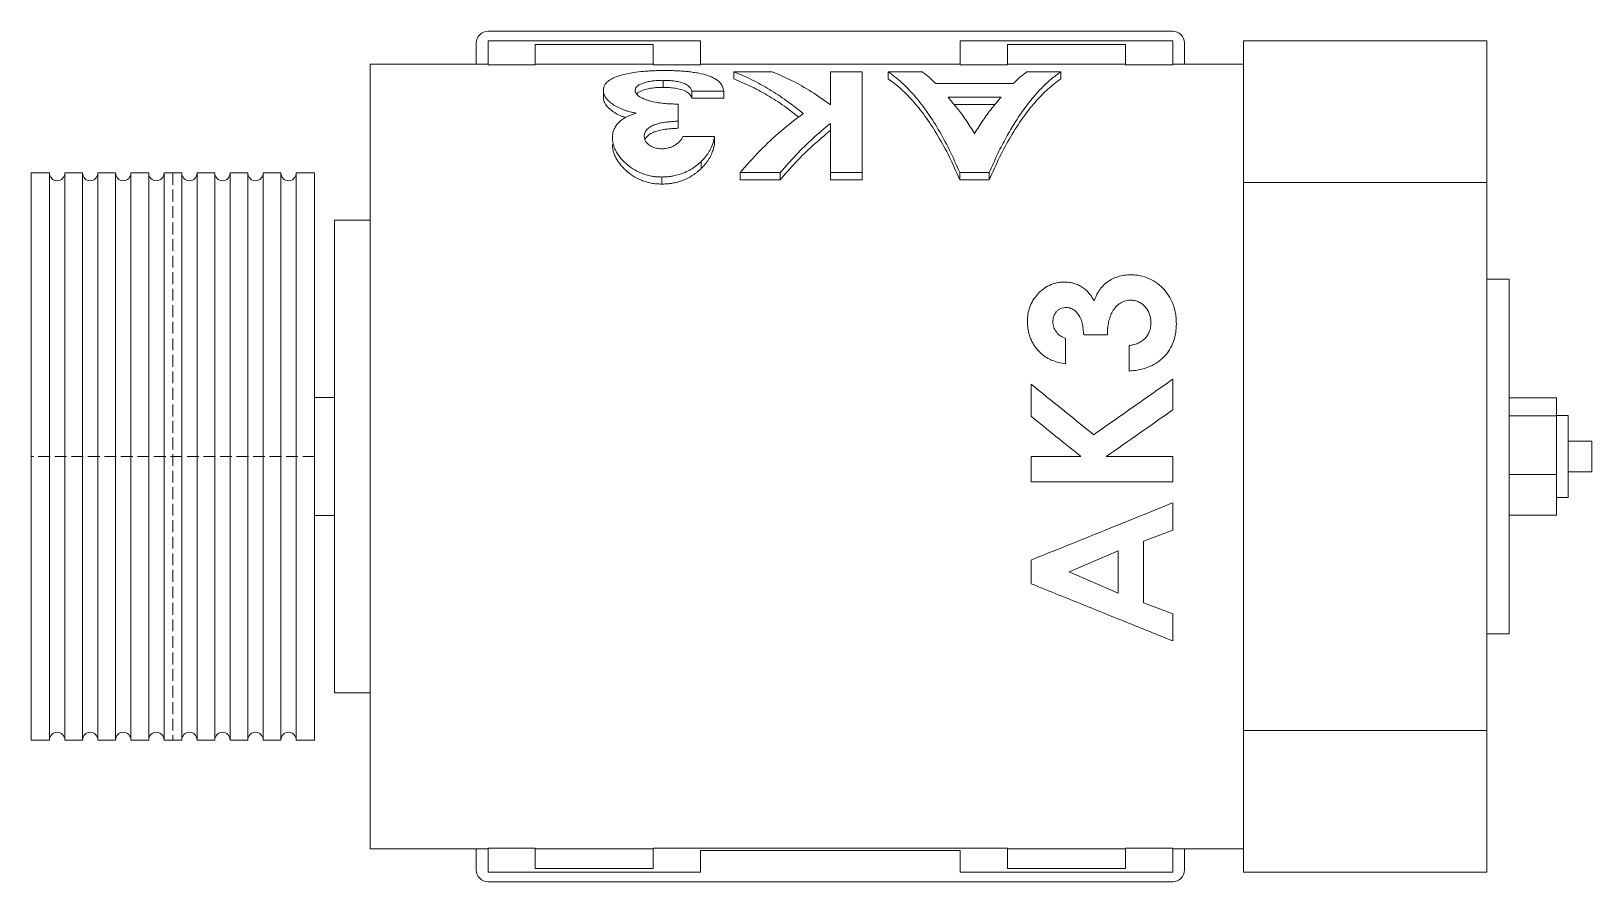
# Model space of a CAD drawing. Header units: millimetres. Extents: x -60 to 601, y -180 to 180.
import ezdxf

# ---------------------------------------------------------------- set-up
doc = ezdxf.new("R2010")
doc.units = ezdxf.units.MM
doc.linetypes.add('DASHED', pattern=[7, 5, -2, 0])
doc.layers.add('Eksen Çizgileri ve Görünmezler', color=251, linetype='DASHED', lineweight=5)
doc.layers.add('Makine Motor Grubu', color=144, linetype='Continuous', lineweight=5)

msp = doc.modelspace()

# ---------------------------------------------------------------- linework, layer by layer
at = {"layer": 'Eksen Çizgileri ve Görünmezler'}
for p, q in [((0, 120), (0, -120)), ((60, 0), (-60, 0))]:
    msp.add_line(p, q, dxfattribs=at)
at = {"layer": 'Makine Motor Grubu'}
for p, q in [((133.5, 180), (423.5, 180)), ((128.5, 166), (128.5, 175)), ((133.5, 165.76), (133.5, 176)), ((223.5, 176), (133.5, 176)), ((203.5, 174.39), (153.5, 174.39)), ((153.5, 174.39), (153.5, 165.76)), ((203.5, 165.76), (203.5, 174.39)), ((223.5, 176), (223.5, 165.76)), ((333.5, 165.76), (333.5, 176)), ((423.5, 176), (333.5, 176)), ((403.5, 174.39), (353.5, 174.39)), ((353.5, 174.39), (353.5, 165.76)), ((403.5, 165.76), (403.5, 174.39)), ((423.5, 165.76), (423.5, 176)), ((428.5, 175), (428.5, 166)), ((453.5, 176), (556.5, 176)), ((453.5, 116), (453.5, 176)), ((556.5, 176), (556.5, 116)), ((133.5, 166), (83.5, 166)), ((83.5, 166), (83.5, -166)), ((153.5, 165.76), (133.5, 165.76)), ((203.5, 166), (153.5, 166)), ((223.5, 165.76), (203.5, 165.76)), ((333.5, 166), (223.5, 166)), ((353.5, 165.76), (333.5, 165.76)), ((403.5, 166), (353.5, 166)), ((423.5, 165.76), (403.5, 165.76)), ((453.5, 166), (423.5, 166)), ((207.62, 156.22), (207.62, 159.22)), ((253.85, 162.84), (237.63, 162.84)), ((237.63, 159.85), (237.63, 162.84)), ((278.5, 162.84), (278.5, 148.86)), ((291.96, 162.84), (278.5, 162.84)), ((291.96, 120.17), (291.96, 162.84)), ((303.02, 159.85), (303.02, 162.84)), ((317.4, 162.84), (303.02, 162.84)), ((376.1, 162.84), (361.73, 162.84)), ((376.1, 159.85), (376.1, 162.84)), ((182.35, 151.99), (182.35, 154.99)), ((233.31, 154.68), (219.85, 154.68)), ((219.85, 151.68), (219.85, 154.68)), ((233.31, 151.68), (233.31, 154.68)), ((355.9, 157.81), (323.23, 157.81)), ((350.8, 152.04), (328.32, 152.04)), ((214.08, 141.94), (214.08, 149.15)), ((233.31, 151.68), (219.85, 151.68)), ((348.28, 149.05), (330.83, 149.05)), ((214.08, 138.94), (214.08, 141.94)), ((278.5, 140.99), (278.5, 120.17)), ((229.46, 135.41), (216, 135.41)), ((229.46, 132.42), (229.46, 135.41)), ((223.71, 121.8), (223.71, 124.8)), ((257.23, 120.17), (240.23, 120.17)), ((240.23, 117.17), (240.23, 120.17)), ((257.23, 117.17), (257.23, 120.17)), ((291.96, 120.17), (278.5, 120.17)), ((278.5, 117.17), (278.5, 120.17)), ((291.96, 117.17), (291.96, 120.17)), ((333.31, 117.17), (333.31, 120.17)), ((345.79, 120.17), (333.31, 120.17)), ((345.79, 117.17), (345.79, 120.17)), ((207.14, 115.31), (207.14, 118.3)), ((257.23, 117.17), (240.23, 117.17)), ((291.96, 117.17), (278.5, 117.17)), ((345.79, 117.17), (333.31, 117.17)), ((556.5, 116), (453.5, 116)), ((453.5, 116), (453.5, 0)), ((556.5, 116), (556.5, -116)), ((83.5, 100), (68.5, 100)), ((68.5, -100), (68.5, 100)), ((566, 75), (556.5, 75)), ((566, 75), (566, -75)), ((378.12, 50), (378.12, 39.23)), ((395.81, 51.54), (385.81, 51.54)), ((405.04, 36.15), (405.04, 46.92)), ((363.5, 17.02), (363.5, 30.61)), ((423.5, 32.69), (423.5, 19.72)), ((68.5, 25), (60, 25)), ((586, 24.89), (566, 24.89)), ((586, 24.89), (586, 17.31)), ((586, 17.26), (566, 17.26)), ((591, 17.31), (586, 17.31)), ((586, 17.31), (586, -17.31)), ((591, 17.31), (591, -17.31)), ((363.5, -10.77), (363.5, 0)), ((384.62, 0), (363.5, 0)), ((423.5, 0), (395.36, 0)), ((423.5, 0), (423.5, -10.77)), ((453.5, 0), (453.5, -116)), ((601, 6.45), (591, 6.45)), ((601, 6.45), (601, -6.45)), ((591, -6.45), (601, -6.45)), ((423.5, -10.77), (363.5, -10.77)), ((586, -7.63), (566, -7.63)), ((423.5, -19.62), (423.5, -31.12)), ((591, -17.31), (586, -17.31)), ((586, -17.31), (586, -24.89)), ((60, -25), (68.5, -25)), ((586, -24.89), (566, -24.89)), ((423.5, -31.12), (411.19, -35.78)), ((411.19, -35.78), (411.19, -61.92)), ((363.5, -53.83), (363.5, -43.85)), ((400.42, -39.86), (379.59, -48.85)), ((400.42, -57.84), (400.42, -39.86)), ((379.59, -48.85), (400.42, -57.84)), ((411.19, -61.92), (423.5, -66.59)), ((423.5, -66.59), (423.5, -78.08)), ((556.5, -75), (566, -75)), ((68.5, -100), (83.5, -100)), ((453.5, -116), (556.5, -116)), ((453.5, -176), (453.5, -116)), ((556.5, -116), (556.5, -176)), ((83.5, -166), (133.5, -166)), ((128.5, -175), (128.5, -166)), ((153.5, -165.76), (133.5, -165.76)), ((133.5, -165.76), (133.5, -176)), ((153.5, -165.76), (153.5, -174.39)), ((153.5, -166), (203.5, -166)), ((353.5, -165.76), (203.5, -165.76)), ((203.5, -174.39), (203.5, -165.76)), ((223.5, -166.72), (333.5, -166.72)), ((223.5, -176), (223.5, -166.72)), ((333.5, -166.72), (333.5, -176)), ((353.5, -165.76), (353.5, -174.39)), ((353.5, -166), (403.5, -166)), ((423.5, -165.76), (403.5, -165.76)), ((403.5, -174.39), (403.5, -165.76)), ((423.5, -165.76), (423.5, -176)), ((423.5, -166), (453.5, -166)), ((428.5, -166), (428.5, -175)), ((223.5, -176), (133.5, -176)), ((153.5, -174.39), (203.5, -174.39)), ((423.5, -176), (333.5, -176)), ((353.5, -174.39), (403.5, -174.39)), ((556.5, -176), (453.5, -176)), ((423.5, -180), (133.5, -180))]:
    msp.add_line(p, q, dxfattribs=at)
at = {"layer": 'Makine Motor Grubu', "color": 41, "true_color": 0xf4ee51}
for p, q in [((-52.25, 120), (-60, 120)), ((-60, -120), (-60, 120)), ((-52.25, -120), (-52.25, 120)), ((-38.25, 120), (-45.75, 120)), ((-45.75, -120), (-45.75, 120)), ((-38.25, -120), (-38.25, 120)), ((-24.25, 120), (-31.75, 120)), ((-31.75, -120), (-31.75, 120)), ((-24.25, -120), (-24.25, 120)), ((-10.25, 120), (-17.75, 120)), ((-17.75, -120), (-17.75, 120)), ((-10.25, -120), (-10.25, 120)), ((3.75, 120), (-3.75, 120)), ((-3.75, -120), (-3.75, 120)), ((3.75, -120), (3.75, 120)), ((17.75, 120), (10.25, 120)), ((10.25, -120), (10.25, 120)), ((17.75, -120), (17.75, 120)), ((31.75, 120), (24.25, 120)), ((24.25, -120), (24.25, 120)), ((31.75, -120), (31.75, 120)), ((45.75, 120), (38.25, 120)), ((38.25, -120), (38.25, 120)), ((45.75, -120), (45.75, 120)), ((60, 120), (52.25, 120)), ((52.25, -120), (52.25, 120)), ((60, -120), (60, 120)), ((-60, -120), (-52.25, -120)), ((-45.75, -120), (-38.25, -120)), ((-31.75, -120), (-24.25, -120)), ((-17.75, -120), (-10.25, -120)), ((-3.75, -120), (3.75, -120)), ((10.25, -120), (17.75, -120)), ((24.25, -120), (31.75, -120)), ((38.25, -120), (45.75, -120)), ((52.25, -120), (60, -120))]:
    msp.add_line(p, q, dxfattribs=at)
at = {"layer": 'Makine Motor Grubu'}
for centre, start, end in [((133.5, 175), 90, 180), ((423.5, 175), 0, 90), ((133.5, -175), 180, 270), ((423.5, -175), 270, 0)]:
    msp.add_arc(centre, 5, start, end, dxfattribs=at)
at = {"layer": 'Makine Motor Grubu', "color": 41, "true_color": 0xf4ee51}
for centre, start, end in [((-49, 120), 180, 0), ((-35, 120), 180, 0), ((-21, 120), 180, 0), ((-7, 120), 180, 0), ((7, 120), 180, 0), ((21, 120), 180, 0), ((35, 120), 180, 0), ((49, 120), 180, 0), ((-49, -120), 0, 180), ((-35, -120), 0, 180), ((-21, -120), 0, 180), ((-7, -120), 0, 180), ((7, -120), 0, 180), ((21, -120), 0, 180), ((35, -120), 0, 180), ((49, -120), 0, 180)]:
    msp.add_arc(centre, 3.25, start, end, dxfattribs=at)
at = {"layer": 'Makine Motor Grubu'}
for points, knots in [([(208.35, 163.36), (207.67, 163.36), (206.32, 163.35), (204.3, 163.31), (202.3, 163.22), (200.32, 163.1), (197.42, 162.85), (193.76, 162.36), (190.42, 161.6), (188.11, 160.85), (186.55, 160.22), (185.24, 159.5), (184.02, 158.64), (183.05, 157.59), (182.46, 156.34), (182.38, 155.44), (182.35, 154.99)], [0, 0, 0, 0, 0.050246, 0.099918, 0.149986, 0.199803, 0.249828, 0.37447, 0.499609, 0.561934, 0.624464, 0.687247, 0.749495, 0.832814, 0.916304, 1, 1, 1, 1]), ([(195.81, 154.93), (195.82, 155.14), (195.84, 155.55), (196.14, 156.13), (196.69, 156.79), (197.66, 157.46), (199.17, 158.1), (200.97, 158.61), (203.05, 158.97), (205.29, 159.19), (206.84, 159.21), (207.62, 159.22)], [0, 0, 0, 0, 0.083217, 0.166072, 0.24915, 0.373885, 0.498498, 0.623792, 0.749257, 0.874006, 1, 1, 1, 1]), ([(207.62, 159.22), (208.15, 159.21), (209.2, 159.19), (210.77, 159.12), (212.54, 158.93), (214.44, 158.59), (216.27, 158.04), (217.72, 157.34), (218.6, 156.61), (219.21, 155.93), (219.58, 155.32), (219.76, 154.89), (219.85, 154.68)], [0, 0, 0, 0, 0.083036, 0.165307, 0.247889, 0.373117, 0.498416, 0.623436, 0.749089, 0.832522, 0.915498, 1, 1, 1, 1]), ([(233.31, 154.68), (233.23, 155.13), (233.06, 156.02), (232.48, 157.27), (231.43, 158.63), (229.61, 160.02), (226.62, 161.3), (223.47, 162.12), (220.6, 162.61), (218.45, 162.88), (216.38, 163.08), (214.42, 163.21), (212.42, 163.3), (210.39, 163.35), (209.03, 163.36), (208.35, 163.36)], [0, 0, 0, 0, 0.0833305, 0.1661479, 0.2488139, 0.3739728, 0.4988531, 0.623339, 0.6859525, 0.7487802, 0.7986874, 0.8487965, 0.8993262, 0.9494845, 1, 1, 1, 1]), ([(237.63, 162.84), (240.17, 161.77), (245.23, 159.63), (252.66, 155.5), (259.94, 150.77), (264.63, 147.02), (266.96, 145.16)], [0, 0, 0, 0, 0.252367, 0.503748, 0.753244, 1, 1, 1, 1]), ([(237.63, 159.85), (240.17, 158.78), (245.23, 156.64), (252.66, 152.49), (259.29, 148.22), (263.35, 144.99), (265.05, 143.64)], [0, 0, 0, 0, 0.2705258, 0.5399947, 0.8074429, 1, 1, 1, 1]), ([(278.5, 148.86), (275.85, 150.76), (270.52, 154.57), (262.28, 159.24), (256.66, 161.64), (253.85, 162.84)], [0, 0, 0, 0, 0.33015, 0.663845, 1, 1, 1, 1]), ([(303.02, 162.84), (304.87, 161.46), (308.57, 158.69), (313.97, 153.07), (319.21, 146.4), (324.21, 138.64), (328.95, 129.98), (331.86, 123.42), (333.31, 120.17)], [0, 0, 0, 0, 0.167767, 0.335852, 0.503715, 0.671337, 0.836887, 1, 1, 1, 1]), ([(303.02, 159.85), (304.87, 158.47), (308.57, 155.7), (313.96, 150.08), (319.2, 143.42), (324.2, 135.66), (328.95, 127), (331.86, 120.43), (333.31, 117.17)], [0, 0, 0, 0, 0.16758, 0.335699, 0.503715, 0.670877, 0.836485, 1, 1, 1, 1]), ([(323.23, 157.81), (322.26, 158.74), (320.34, 160.6), (318.38, 162.1), (317.4, 162.84)], [0, 0, 0, 0, 0.499612, 1, 1, 1, 1]), ([(345.79, 120.17), (346.87, 122.62), (349.04, 127.56), (352.51, 134.32), (356.14, 140.61), (359.92, 146.32), (363.83, 151.44), (367.85, 155.92), (371.93, 159.8), (374.71, 161.83), (376.1, 162.84)], [0, 0, 0, 0, 0.122345, 0.246021, 0.370762, 0.496284, 0.622283, 0.748449, 0.874461, 1, 1, 1, 1]), ([(345.79, 117.17), (347.24, 120.43), (350.16, 127), (354.9, 135.66), (359.91, 143.42), (365.15, 150.08), (370.55, 155.7), (374.25, 158.47), (376.1, 159.85)], [0, 0, 0, 0, 0.1635077, 0.3291152, 0.4962818, 0.6642926, 0.8324127, 1, 1, 1, 1]), ([(361.73, 162.84), (360.75, 162.1), (358.79, 160.6), (356.87, 158.74), (355.9, 157.81)], [0, 0, 0, 0, 0.500388, 1, 1, 1, 1]), ([(182.35, 154.99), (182.38, 154.53), (182.45, 153.62), (183.09, 152.2), (184.2, 150.77), (185.79, 149.39), (187.81, 148.09), (189.85, 147.13), (191.67, 146.46), (193.12, 146.02), (194.63, 145.63), (195.7, 145.43), (196.23, 145.32)], [0, 0, 0, 0, 0.1247723, 0.2486159, 0.3738704, 0.4986753, 0.6237496, 0.7487258, 0.811034, 0.8738563, 0.9369285, 1, 1, 1, 1]), ([(214.08, 149.15), (213.04, 149.17), (210.96, 149.21), (207.86, 149.43), (204.84, 149.83), (202.46, 150.35), (200.73, 150.89), (199.54, 151.36), (198.44, 151.86), (197.21, 152.6), (196.39, 153.36), (195.98, 154.07), (195.84, 154.5), (195.82, 154.79), (195.81, 154.93)], [0, 0, 0, 0, 0.124571, 0.248539, 0.373492, 0.498489, 0.561294, 0.623939, 0.686163, 0.748758, 0.873889, 0.916084, 0.957731, 1, 1, 1, 1]), ([(196.44, 153.46), (196.45, 153.48), (196.62, 153.76), (197.32, 154.23), (198.81, 155.01), (200.83, 155.61), (203.16, 155.99), (205.27, 156.19), (206.78, 156.21), (207.62, 156.22)], [0, 0, 0, 0, 0.010111, 0.153163, 0.296196, 0.548265, 0.687976, 0.827905, 1, 1, 1, 1]), ([(207.62, 156.22), (208.53, 156.2), (210.34, 156.16), (213.27, 155.86), (216.03, 155.19), (218.09, 154.15), (219.24, 152.95), (219.64, 152.11), (219.85, 151.68)], [0, 0, 0, 0, 0.143295, 0.2855, 0.474291, 0.662868, 0.831101, 1, 1, 1, 1]), ([(339.56, 136.74), (338.37, 138.62), (335.97, 142.41), (332.22, 147.53), (329.63, 150.53), (328.32, 152.04)], [0, 0, 0, 0, 0.329207, 0.6619, 1, 1, 1, 1]), ([(350.8, 152.04), (349.49, 150.53), (346.9, 147.53), (343.14, 142.41), (340.75, 138.62), (339.56, 136.74)], [0, 0, 0, 0, 0.338101, 0.670794, 1, 1, 1, 1]), ([(182.35, 151.99), (182.37, 151.69), (182.4, 151.08), (182.67, 150.13), (183.23, 149.02), (184.23, 147.75), (185.82, 146.37), (187.84, 145.07), (189.9, 144.13), (191.25, 143.61), (191.73, 143.46), (191.73, 143.46)], [0, 0, 0, 0, 0.103298, 0.206527, 0.30852, 0.461949, 0.615957, 0.769071, 0.922711, 0.999609, 1, 1, 1, 1]), ([(196.23, 145.32), (195.71, 145.16), (194.69, 144.82), (193.23, 144.25), (191.68, 143.48), (190.1, 142.49), (188.63, 141.21), (187.51, 139.8), (186.87, 138.54), (186.51, 137.49), (186.32, 136.68), (186.24, 135.86), (186.21, 135.3), (186.19, 135.03)], [0, 0, 0, 0, 0.0835071, 0.1658556, 0.2484986, 0.373299, 0.4985561, 0.6232203, 0.7486551, 0.8115446, 0.8742597, 0.9370566, 1, 1, 1, 1]), ([(199.65, 135.65), (199.66, 135.82), (199.68, 136.16), (199.78, 136.66), (200.1, 137.46), (200.85, 138.53), (202.39, 139.7), (204.36, 140.6), (206.64, 141.22), (208.81, 141.54), (210.73, 141.73), (212.4, 141.85), (213.52, 141.91), (214.08, 141.94)], [0, 0, 0, 0, 0.042189, 0.083493, 0.125021, 0.250328, 0.375395, 0.50045, 0.625407, 0.749865, 0.832997, 0.916159, 1, 1, 1, 1]), ([(199.96, 134.09), (199.97, 134.11), (200.16, 134.61), (200.87, 135.53), (202.38, 136.7), (204.36, 137.6), (206.63, 138.22), (208.8, 138.54), (210.72, 138.74), (212.39, 138.85), (213.51, 138.91), (214.08, 138.94)], [0, 0, 0, 0, 0.0059985, 0.1477121, 0.2899106, 0.4315675, 0.5732486, 0.7155543, 0.809342, 0.9035312, 1, 1, 1, 1]), ([(266.96, 145.16), (263.8, 142.74), (257.54, 137.95), (248.59, 129.6), (243, 123.29), (240.23, 120.17)], [0, 0, 0, 0, 0.3390654, 0.6728536, 1, 1, 1, 1]), ([(257.23, 120.17), (259.45, 122.7), (263.94, 127.82), (271.05, 134.77), (276, 138.9), (278.5, 140.99)], [0, 0, 0, 0, 0.3278142, 0.6613661, 1, 1, 1, 1]), ([(186.19, 135.03), (186.21, 134.57), (186.23, 133.65), (186.51, 132.25), (186.94, 130.84), (187.76, 128.97), (189.28, 126.69), (191.71, 124.11), (194.69, 121.74), (198.35, 119.81), (201.65, 118.84), (204.11, 118.45), (205.62, 118.34), (206.63, 118.32), (207.14, 118.3)], [0, 0, 0, 0, 0.062719, 0.125063, 0.18751, 0.25025, 0.37474, 0.499145, 0.624279, 0.749547, 0.87443, 0.916325, 0.958053, 1, 1, 1, 1]), ([(207.23, 130.27), (206.87, 130.28), (206.16, 130.3), (205.1, 130.42), (203.92, 130.7), (202.71, 131.2), (201.22, 132.18), (200.26, 133.29), (199.83, 134.35), (199.7, 135), (199.67, 135.43), (199.65, 135.65)], [0, 0, 0, 0, 0.083352, 0.166257, 0.249948, 0.374822, 0.499805, 0.748717, 0.832402, 0.915724, 1, 1, 1, 1]), ([(216, 135.41), (215.9, 135.2), (215.71, 134.78), (215.34, 134.16), (214.55, 133.17), (213.39, 132.14), (211.77, 131.24), (210.54, 130.75), (209.36, 130.45), (208.3, 130.31), (207.59, 130.28), (207.23, 130.27)], [0, 0, 0, 0, 0.0840923, 0.1664997, 0.2500756, 0.4997076, 0.6248763, 0.7499973, 0.8337612, 0.9165775, 1, 1, 1, 1]), ([(223.71, 124.8), (224.05, 125.13), (224.72, 125.78), (225.61, 126.81), (226.39, 127.86), (227.08, 128.93), (227.98, 130.55), (228.89, 132.74), (229.27, 134.52), (229.46, 135.41)], [0, 0, 0, 0, 0.100316, 0.199832, 0.299695, 0.399926, 0.500278, 0.750244, 1, 1, 1, 1]), ([(223.71, 121.8), (224.05, 122.13), (224.72, 122.78), (225.61, 123.81), (226.38, 124.86), (227.08, 125.93), (227.81, 127.24), (228.5, 128.82), (229.1, 130.63), (229.34, 131.82), (229.46, 132.42)], [0, 0, 0, 0, 0.100026, 0.199236, 0.298763, 0.398328, 0.49988, 0.665278, 0.832474, 1, 1, 1, 1]), ([(257.23, 117.17), (259.45, 119.71), (263.95, 124.83), (271.06, 131.78), (276.01, 135.91), (278.5, 137.99)], [0, 0, 0, 0, 0.3284, 0.662018, 1, 1, 1, 1]), ([(186.19, 132.03), (186.21, 131.57), (186.23, 130.65), (186.51, 129.23), (186.95, 127.82), (187.78, 125.96), (189.29, 123.68), (191.72, 121.11), (194.71, 118.74), (197.75, 117.14), (200.47, 116.18), (202.27, 115.76), (203.75, 115.51), (204.87, 115.39), (206, 115.34), (206.76, 115.32), (207.14, 115.31)], [0, 0, 0, 0, 0.06276, 0.125321, 0.189446, 0.250687, 0.375032, 0.500061, 0.624494, 0.74953, 0.811242, 0.87495, 0.906168, 0.937287, 0.968573, 1, 1, 1, 1]), ([(207.14, 118.3), (207.69, 118.32), (208.79, 118.34), (210.43, 118.48), (212.31, 118.78), (214.39, 119.29), (216.35, 120), (217.96, 120.73), (219.26, 121.44), (220.49, 122.21), (221.65, 123.03), (222.71, 123.9), (223.37, 124.5), (223.71, 124.8)], [0, 0, 0, 0, 0.0836595, 0.1667872, 0.2505964, 0.3753005, 0.4997412, 0.5826643, 0.6654838, 0.7494754, 0.8329608, 0.9162016, 1, 1, 1, 1]), ([(207.14, 115.31), (207.69, 115.32), (208.79, 115.34), (210.44, 115.48), (212.32, 115.79), (214.43, 116.31), (216.32, 116.99), (217.81, 117.67), (218.93, 118.26), (220, 118.91), (221.02, 119.58), (221.97, 120.29), (222.85, 121.04), (223.42, 121.55), (223.71, 121.8)], [0, 0, 0, 0, 0.08452, 0.166005, 0.252134, 0.377104, 0.502692, 0.573341, 0.645066, 0.715402, 0.787699, 0.858032, 0.928114, 1, 1, 1, 1]), ([(361.96, 57.09), (362, 58.13), (362.08, 60.21), (362.88, 63.23), (364.2, 66.06), (366.1, 68.59), (368.42, 70.78), (371.18, 72.54), (373.63, 73.37), (375.45, 73.71), (376.57, 73.82), (377.32, 73.84), (377.69, 73.85)], [0, 0, 0, 0, 0.1246408, 0.2485614, 0.3740846, 0.4984247, 0.6240021, 0.7491746, 0.8740771, 0.9157157, 0.9574104, 1, 1, 1, 1]), ([(377.69, 73.85), (378.15, 73.83), (379.05, 73.8), (380.39, 73.62), (381.91, 73.24), (383.58, 72.6), (385.88, 71.3), (387.57, 69.75), (388.76, 68.26), (389.31, 67.47), (389.8, 66.65), (390.11, 66.1), (390.27, 65.82)], [0, 0, 0, 0, 0.083614, 0.166129, 0.249695, 0.374665, 0.499331, 0.748859, 0.811483, 0.874303, 0.93714, 1, 1, 1, 1]), ([(390.27, 65.82), (390.54, 66.59), (391.08, 68.12), (392.3, 70.26), (393.85, 72.2), (395.75, 73.89), (397.94, 75.24), (400.35, 76.24), (402.95, 76.83), (404.73, 76.89), (405.62, 76.92)], [0, 0, 0, 0, 0.124787, 0.24852, 0.373531, 0.498798, 0.623992, 0.748852, 0.87416, 1, 1, 1, 1]), ([(405.62, 76.92), (406.31, 76.9), (407.69, 76.85), (410.43, 76.47), (413.7, 75.37), (417.15, 73.26), (420.05, 70.55), (422.35, 67.38), (423.79, 64.23), (424.57, 61.31), (424.97, 58.74), (425.02, 56.99), (425.04, 56.12)], [0, 0, 0, 0, 0.062531, 0.124678, 0.249653, 0.374112, 0.499041, 0.623918, 0.748929, 0.832455, 0.916145, 1, 1, 1, 1]), ([(405.51, 66.15), (405.08, 66.14), (404.23, 66.1), (402.58, 65.68), (400.72, 64.67), (398.99, 62.92), (397.66, 60.9), (396.77, 58.67), (396.2, 56.34), (395.88, 53.95), (395.83, 52.34), (395.81, 51.54)], [0, 0, 0, 0, 0.062799, 0.12554, 0.250588, 0.375344, 0.500429, 0.624707, 0.749804, 0.874818, 1, 1, 1, 1]), ([(414.27, 56.71), (414.25, 57.29), (414.21, 58.46), (413.78, 60.17), (413.07, 61.78), (412.02, 63.22), (410.72, 64.47), (409.17, 65.44), (407.69, 65.93), (406.45, 66.14), (405.82, 66.15), (405.51, 66.15)], [0, 0, 0, 0, 0.125014, 0.24964, 0.374829, 0.499577, 0.624045, 0.748742, 0.87369, 0.936761, 1, 1, 1, 1]), ([(378.38, 63.08), (377.57, 63), (376.36, 62.88), (375.01, 62.04), (373.87, 60.99), (372.88, 59.29), (372.78, 57.78), (372.73, 57.02)], [0, 0, 0, 0, 0.249157, 0.374097, 0.499342, 0.748867, 1, 1, 1, 1]), ([(385.81, 51.54), (385.74, 52.36), (385.59, 54.01), (385.2, 56.44), (384.5, 58.61), (383.43, 60.41), (382.09, 61.8), (380.67, 62.63), (379.39, 63.03), (378.72, 63.06), (378.38, 63.08)], [0, 0, 0, 0, 0.165436, 0.33011, 0.495626, 0.620836, 0.746678, 0.872761, 0.935925, 1, 1, 1, 1]), ([(367.54, 43.83), (367.09, 44.28), (366.2, 45.17), (365.05, 46.65), (364.07, 48.23), (363.32, 49.8), (362.78, 51.31), (362.4, 52.73), (362.14, 54.17), (361.99, 55.63), (361.97, 56.6), (361.96, 57.09)], [0, 0, 0, 0, 0.125223, 0.249067, 0.372975, 0.49829, 0.598658, 0.698545, 0.798826, 0.898655, 1, 1, 1, 1]), ([(372.73, 57.02), (372.8, 56.25), (372.93, 54.72), (374.12, 52.65), (375.83, 50.91), (377.35, 50.31), (378.12, 50)], [0, 0, 0, 0, 0.248433, 0.498461, 0.748639, 1, 1, 1, 1]), ([(405.04, 46.92), (405.66, 47.04), (406.91, 47.26), (408.69, 47.9), (410.39, 48.74), (411.84, 49.96), (412.98, 51.44), (413.68, 52.94), (414.06, 54.31), (414.22, 55.51), (414.25, 56.31), (414.27, 56.71)], [0, 0, 0, 0, 0.124469, 0.247912, 0.372779, 0.497971, 0.623261, 0.749353, 0.832946, 0.916247, 1, 1, 1, 1]), ([(425.04, 56.12), (424.99, 54.85), (424.89, 52.33), (423.93, 48.58), (422.24, 45.05), (419.73, 41.96), (416.61, 39.43), (413.39, 37.83), (410.39, 36.89), (407.73, 36.37), (405.94, 36.23), (405.04, 36.15)], [0, 0, 0, 0, 0.124424, 0.248545, 0.373617, 0.498854, 0.623569, 0.748901, 0.832386, 0.916119, 1, 1, 1, 1]), ([(378.12, 39.23), (377.14, 39.39), (375.19, 39.69), (372.84, 40.47), (371.07, 41.3), (369.8, 42.03), (368.61, 42.86), (367.9, 43.51), (367.54, 43.83)], [0, 0, 0, 0, 0.250956, 0.501846, 0.627365, 0.750857, 0.874833, 1, 1, 1, 1]), ([(363.5, 30.61), (367.9, 27.07), (376.73, 19.96), (385.59, 12.81), (390.04, 9.23)], [0, 0, 0, 0, 0.498815, 1, 1, 1, 1]), ([(390.04, 9.23), (395.65, 13.16), (406.82, 21), (417.95, 28.8), (423.5, 32.69)], [0, 0, 0, 0, 0.501517, 1, 1, 1, 1]), ([(384.62, 0), (381.09, 2.84), (374.05, 8.52), (367.01, 14.19), (363.5, 17.02)], [0, 0, 0, 0, 0.5004, 1, 1, 1, 1]), ([(423.5, 19.72), (418.82, 16.44), (409.45, 9.87), (400.06, 3.29), (395.36, 0)], [0, 0, 0, 0, 0.499406, 1, 1, 1, 1]), ([(363.5, -43.85), (373.42, -39.84), (393.39, -31.78), (413.42, -23.69), (423.5, -19.62)], [0, 0, 0, 0, 0.496891, 1, 1, 1, 1]), ([(423.5, -78.08), (417, -75.45), (403.85, -70.14), (383.84, -62.05), (370.32, -56.59), (363.5, -53.83)], [0, 0, 0, 0, 0.326741, 0.660369, 1, 1, 1, 1])]:
    msp.add_open_spline(points, degree=3, knots=knots, dxfattribs=at)

doc.saveas('drawing.dxf')
